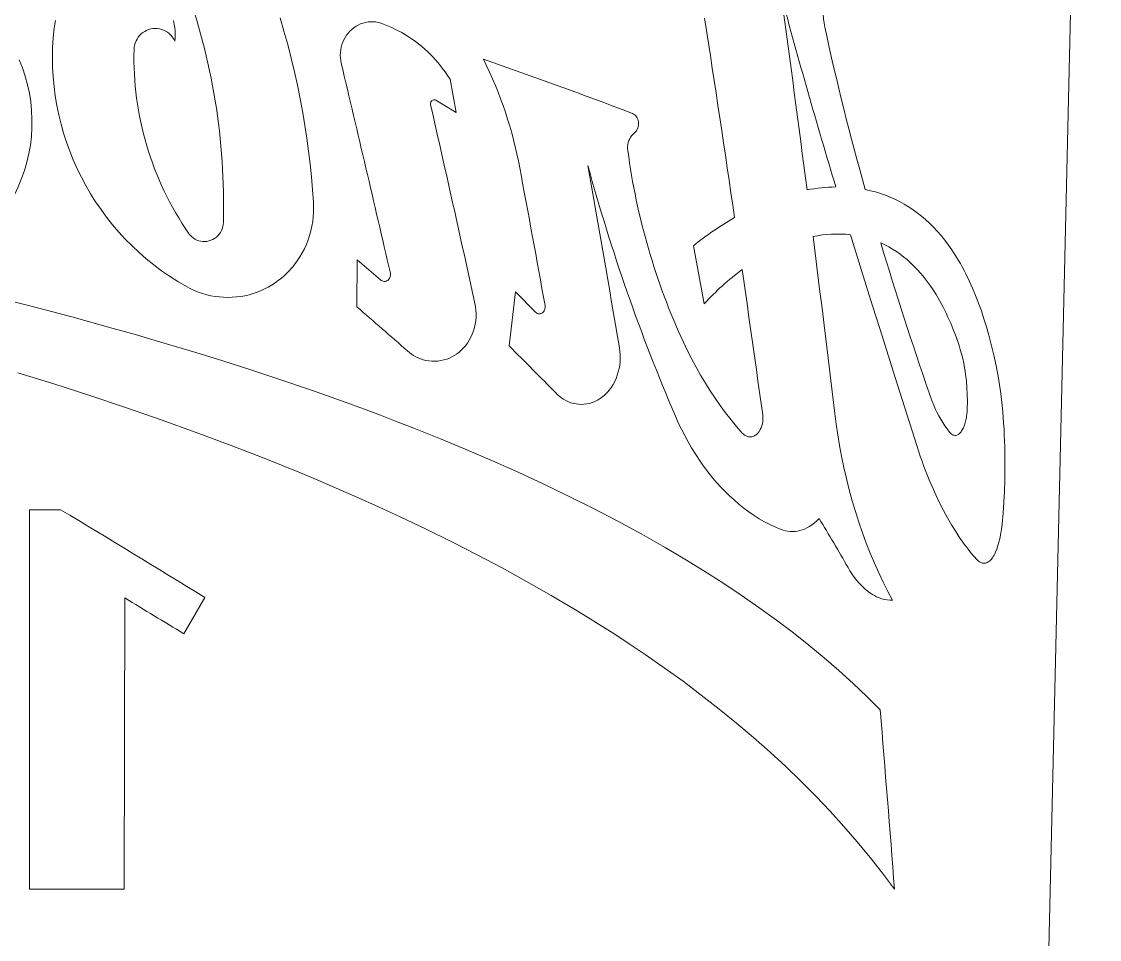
# Model space of a CAD drawing. Extents: x -234 to 858, y -95 to 532.
# Drawn here: x 705.8 to 740.17, y 90.55 to 119.84 of the extents above; entities that cross this region are included whole.
import ezdxf

# ---------------------------------------------------------------- set-up
doc = ezdxf.new("R2010")
doc.units = 0
doc.header["$LTSCALE"] = 7
doc.header["$MEASUREMENT"] = 0
doc.layers.add('8', color=250, linetype='CONTINUOUS', lineweight=15)

msp = doc.modelspace()

# ---------------------------------------------------------------- linework, layer by layer
at = {"layer": '8'}
msp.add_line((737.7753, 56.2445), (740.174, 159.7286), dxfattribs=at)
at = {"layer": '8', "ltscale": 0.027012}
msp.add_line((719.6612, 116.9339), (719.4669, 117.9967), dxfattribs=at)
at = {"layer": '8', "ltscale": 0.018832}
msp.add_line((719.0176, 117.3252), (719.6612, 116.9339), dxfattribs=at)
at = {"layer": '8', "ltscale": 0.047143}
msp.add_line((727.2264, 112.6859), (727.5716, 110.832), dxfattribs=at)
at = {"layer": '8', "ltscale": 0.037491}
msp.add_line((716.5074, 112.2353), (716.4961, 110.7357), dxfattribs=at)
at = {"layer": '8', "ltscale": 0.024427}
msp.add_line((717.2457, 111.5952), (716.5074, 112.2353), dxfattribs=at)
at = {"layer": '8', "ltscale": 0.043312}
msp.add_line((721.5484, 111.2114), (721.3473, 109.4907), dxfattribs=at)
at = {"layer": '8', "ltscale": 0.022854}
msp.add_line((722.1951, 110.5653), (721.5484, 111.2114), dxfattribs=at)
at = {"layer": '8', "ltscale": 0.302784}
msp.add_line((706.0602, 104.2651), (706.057, 92.1537), dxfattribs=at)
at = {"layer": '8', "ltscale": 0.024709}
msp.add_line((707.0486, 104.2651), (706.0602, 104.2651), dxfattribs=at)
at = {"layer": '8', "ltscale": 0.232438}
msp.add_line((709.0755, 92.1537), (709.0977, 101.4512), dxfattribs=at)
at = {"layer": '8', "ltscale": 0.033555}
msp.add_line((710.9728, 100.3061), (711.6493, 101.4654), dxfattribs=at)
at = {"layer": '8', "ltscale": 0.075462}
msp.add_line((706.057, 92.1537), (709.0755, 92.1537), dxfattribs=at)
at = {"layer": '8'}
for points in [[(731.4165, 119.6575), (731.3913, 119.7907), (731.3726, 119.9261), (731.3605, 120.0632), (731.355, 120.2014), (731.356, 120.3399), (731.3636, 120.4783), (731.3778, 120.6159), (731.3985, 120.7521), (731.4256, 120.8862), (731.4591, 121.0176), (731.4988, 121.1456), (731.5447, 121.2697), (731.5966, 121.389), (731.641, 121.4781), (731.6888, 121.5637), (731.74, 121.6453), (731.7942, 121.7225)], [(715.1096, 114.0608), (715.0799, 114.4729), (715.0438, 114.8845), (715.0013, 115.2955), (714.9524, 115.7058), (714.897, 116.1152), (714.8353, 116.5234), (714.7671, 116.9305), (714.6863, 117.3683), (714.5981, 117.8045), (714.5024, 118.239), (714.3992, 118.6717), (714.2885, 119.1025), (714.1704, 119.5313), (714.0448, 119.9578)], [(706.8849, 119.8739), (706.8595, 119.7537), (706.8418, 119.6321)], [(709.3898, 118.9489), (709.3951, 119.0184), (709.4075, 119.0869), (709.4266, 119.1539), (709.4525, 119.2187), (709.4847, 119.2804), (709.523, 119.3387), (709.567, 119.3927), (709.6162, 119.4419), (709.6703, 119.486), (709.7285, 119.5243), (709.7904, 119.5564), (709.8551, 119.5821), (709.9221, 119.6009), (709.9907, 119.6128), (710.0601, 119.6175), (710.1296, 119.615), (710.1983, 119.6054), (710.2657, 119.5888), (710.331, 119.5652), (710.3935, 119.5351), (710.4526, 119.4987), (710.5076, 119.4564), (710.558, 119.4086), (710.6033, 119.3559), (710.6356, 119.3104), (710.6642, 119.2622), (710.6887, 119.212)], [(710.6887, 119.212), (710.6971, 119.3189), (710.6997, 119.4263), (710.6965, 119.5339), (710.6874, 119.641), (710.6725, 119.7471), (710.6483, 119.8677)], [(717.289, 119.7775), (717.2252, 119.7978), (717.1601, 119.8135), (717.0941, 119.8246), (717.0134, 119.8315), (716.9324, 119.8315), (716.8516, 119.8244), (716.7716, 119.8104), (716.6928, 119.7896), (716.6159, 119.7622), (716.5413, 119.7283), (716.4696, 119.6883), (716.4006, 119.6419), (716.3354, 119.5898), (716.2745, 119.5325), (716.2182, 119.4702), (716.1669, 119.4036), (716.1209, 119.3329), (716.0804, 119.2586), (716.0458, 119.1814), (716.0172, 119.1014), (715.9948, 119.0193), (715.9787, 118.9357), (715.9691, 118.8511), (715.966, 118.7659), (715.9694, 118.6809), (715.9794, 118.5964), (715.9958, 118.513)], [(719.4669, 117.9967), (719.3881, 118.1189), (719.3056, 118.2383), (719.2194, 118.3549), (719.1296, 118.4684), (719.0148, 118.6033), (718.8948, 118.7332), (718.7699, 118.8579), (718.6402, 118.9772), (718.5058, 119.0909), (718.367, 119.1987), (718.224, 119.3006), (718.0769, 119.3964), (717.926, 119.4858), (717.7715, 119.5688), (717.6137, 119.6451), (717.4528, 119.7147), (717.289, 119.7775)], [(718.8467, 117.1819), (718.8434, 117.2111), (718.8465, 117.2409), (718.8556, 117.2692), (718.8703, 117.294), (718.8903, 117.3148), (718.9143, 117.3301), (718.9405, 117.339), (718.9679, 117.3409), (718.9947, 117.3358), (719.0176, 117.3252)], [(725.3438, 116.287), (725.3777, 116.318), (725.4075, 116.355), (725.4324, 116.3966), (725.4526, 116.4432), (725.4667, 116.4926), (725.4745, 116.5437), (725.4761, 116.5907), (725.4727, 116.6373), (725.4643, 116.6826), (725.451, 116.7262), (725.4327, 116.7673), (725.4106, 116.8038), (725.3842, 116.8367), (725.354, 116.8653), (725.3208, 116.8884), (725.2854, 116.9055)], [(725.1346, 115.7194), (725.1292, 115.7846), (725.13, 115.8501), (725.1371, 115.9152), (725.1504, 115.9792), (725.1697, 116.041), (725.195, 116.1), (725.2253, 116.1544), (725.2609, 116.2046), (725.3012, 116.2496), (725.3438, 116.287)], [(711.0599, 111.3847), (711.1839, 111.3192), (711.3111, 111.2602), (711.4411, 111.2078), (711.5734, 111.1622), (711.7054, 111.1242), (711.8391, 111.0929), (711.9741, 111.0685), (712.11, 111.051), (712.2466, 111.0406), (712.3835, 111.0371), (712.5204, 111.0406), (712.6568, 111.0512), (712.7925, 111.0688), (712.927, 111.0933), (713.0602, 111.1247), (713.1915, 111.1629), (713.3208, 111.2078), (713.4389, 111.2555), (713.5546, 111.3088), (713.6677, 111.3676), (713.778, 111.4317), (713.8852, 111.5011), (713.989, 111.5754), (714.0894, 111.6546), (714.1741, 111.7277), (714.2559, 111.8043), (714.3345, 111.8842), (714.4099, 111.9673), (714.4583, 112.0244), (714.5052, 112.0828), (714.5943, 112.2033), (714.677, 112.3286), (714.7532, 112.4585), (714.8226, 112.5923), (714.8849, 112.7298), (714.9401, 112.8705), (714.9879, 113.0139), (715.0282, 113.1597), (715.061, 113.3074), (715.0862, 113.4567), (715.1037, 113.6071), (715.1134, 113.7582), (715.1154, 113.9096), (715.1096, 114.0608)], [(712.2387, 113.4278), (712.2335, 113.361), (712.2212, 113.2951), (712.2022, 113.2308), (712.1764, 113.169), (712.1443, 113.1102), (712.1062, 113.0553), (712.0625, 113.0049), (712.0137, 112.9596), (711.9604, 112.9198), (711.9032, 112.8862), (711.8426, 112.859), (711.7796, 112.8387), (711.7147, 112.8255), (711.6487, 112.8195), (711.5826, 112.8209), (711.5171, 112.8296), (711.4529, 112.8455), (711.3908, 112.8684), (711.3316, 112.898), (711.2759, 112.934), (711.2243, 112.9758), (711.1905, 113.0091), (711.1592, 113.0449), (711.1308, 113.083)], [(736.8896, 108.8006), (736.8149, 109.1502), (736.7753, 109.3227), (736.734, 109.4936), (736.6911, 109.6628), (736.6465, 109.8302), (736.5716, 110.0943), (736.4922, 110.3534), (736.4082, 110.6074), (736.3195, 110.856), (736.2259, 111.0989), (736.1274, 111.3357), (736.0238, 111.5663), (735.915, 111.7903), (735.8579, 111.9012), (735.7994, 112.0104), (735.7412, 112.1147), (735.6817, 112.2173), (735.5781, 112.3866), (735.4708, 112.5506), (735.3597, 112.7091), (735.2447, 112.862), (735.1259, 113.009), (735.0033, 113.1502)], [(732.2335, 113.0385), (732.5863, 111.8977), (732.9405, 110.7641), (733.177, 110.0126), (733.6493, 108.5198), (734.3509, 106.3081)], [(717.5624, 111.813), (717.5676, 111.7781), (717.5673, 111.7426), (717.5616, 111.7078), (717.5506, 111.6744), (717.5343, 111.643), (717.5135, 111.6151), (717.4888, 111.5914), (717.4604, 111.5721), (717.4296, 111.5584), (717.3973, 111.5504), (717.3639, 111.5484), (717.3309, 111.5523), (717.3004, 111.5616), (717.2716, 111.5761), (717.2457, 111.5952)], [(733.1815, 97.8833), (732.7574, 98.307), (732.3181, 98.7247), (731.8637, 99.1364), (731.3945, 99.5421), (730.911, 99.9417), (730.4136, 100.3351), (729.8725, 100.7446), (729.3164, 101.1474), (728.7456, 101.5435), (728.1606, 101.933), (727.5617, 102.3158), (726.9494, 102.692), (726.3241, 103.0616), (725.9535, 103.2743), (725.5787, 103.4847), (724.8169, 103.8989), (724.0394, 104.3044), (723.2468, 104.7013), (722.44, 105.0896), (721.638, 105.461), (720.8236, 105.8244), (719.9976, 106.1799), (719.1605, 106.5275), (718.3131, 106.8674), (717.7849, 107.0734), (717.2531, 107.2765), (716.7049, 107.4816), (716.1533, 107.6836), (715.0534, 108.0742), (713.9417, 108.4534), (713.0857, 108.7353), (712.2239, 109.0108), (711.3568, 109.2799), (710.711, 109.4753), (710.0629, 109.6672), (709.3967, 109.8602), (708.7284, 110.0497), (707.4019, 110.4138), (706.0696, 110.7644), (704.7329, 111.1014)], [(718.1078, 109.3288), (718.1695, 109.2775), (718.2342, 109.2299), (718.3013, 109.1864), (718.3706, 109.1472), (718.4482, 109.1096), (718.5279, 109.0774), (718.6094, 109.0508), (718.6921, 109.0298), (718.7881, 109.0129), (718.8849, 109.0036), (718.982, 109.002), (719.0789, 109.0081), (719.1751, 109.0219), (719.27, 109.0434), (719.3631, 109.0722), (719.4437, 109.1039), (719.5222, 109.1411), (719.5982, 109.1836), (719.6715, 109.2314), (719.7417, 109.284), (719.8086, 109.3414), (719.8469, 109.3777), (719.8838, 109.4155), (719.9198, 109.4553), (719.9544, 109.4965), (720.0187, 109.5824), (720.0769, 109.6731), (720.1288, 109.7682), (720.1744, 109.868), (720.2131, 109.971), (720.2448, 110.0768), (720.2692, 110.1848), (720.2863, 110.2943), (720.296, 110.4048), (720.2983, 110.5158), (720.2932, 110.6265), (720.2806, 110.7364), (720.2606, 110.845)], [(722.4979, 110.7753), (722.5017, 110.7399), (722.5004, 110.704), (722.494, 110.6689), (722.4827, 110.6355), (722.4666, 110.6042), (722.4462, 110.5765), (722.4224, 110.5533), (722.3952, 110.5348), (722.3658, 110.5218), (722.3353, 110.5148), (722.3039, 110.5139), (722.2732, 110.5191), (722.245, 110.5296), (722.2186, 110.5452), (722.1951, 110.5653)], [(722.8477, 107.9812), (722.8841, 107.9454), (722.9218, 107.9112), (722.9739, 107.868), (723.0279, 107.828), (723.0836, 107.7912), (723.1603, 107.7475), (723.2394, 107.7102), (723.3206, 107.6793), (723.4035, 107.6551), (723.4876, 107.6378), (723.5726, 107.6274), (723.658, 107.6241), (723.7433, 107.6279), (723.8281, 107.6387), (723.912, 107.6565), (723.9945, 107.6812), (724.0627, 107.7072), (724.1292, 107.7379), (724.194, 107.7731), (724.2568, 107.8126), (724.2973, 107.8411), (724.3368, 107.8714), (724.3756, 107.9038), (724.4132, 107.9378), (724.4846, 108.0104), (724.5509, 108.0889), (724.6119, 108.1728), (724.6674, 108.2616), (724.7171, 108.3548), (724.7617, 108.4538), (724.8, 108.5562), (724.8318, 108.6615), (724.857, 108.769), (724.8757, 108.8783), (724.8876, 108.9887), (724.8928, 109.0998), (724.8912, 109.2108), (724.8828, 109.3214), (724.8677, 109.4309)], [(728.7829, 106.7113), (728.6025, 106.92), (728.4259, 107.1355), (728.2533, 107.3573), (728.085, 107.5853), (727.921, 107.8192), (727.7616, 108.0589), (727.6069, 108.3041), (727.4571, 108.5546), (727.3124, 108.8101), (727.1729, 109.0705), (727.0388, 109.3355), (726.9101, 109.6049)], [(735.961, 107.4981), (735.9639, 107.7183), (735.96, 107.9379), (735.9493, 108.156), (735.9317, 108.3718), (735.9071, 108.5841), (735.8921, 108.6888), (735.8753, 108.7921), (735.8467, 108.9446), (735.814, 109.0935), (735.7771, 109.2383), (735.7359, 109.3785)], [(705.6798, 108.6363), (706.8313, 108.2791), (707.9778, 107.9099), (709.118, 107.5289), (710.251, 107.1358), (711.3757, 106.7304), (712.4909, 106.3127), (713.5957, 105.8826), (714.147, 105.6614), (714.6953, 105.437), (715.2315, 105.2131), (715.7646, 104.986), (716.4759, 104.6757), (717.1808, 104.3595), (717.8789, 104.0375), (718.7075, 103.6433), (719.5252, 103.2404), (720.3317, 102.8289), (721.1263, 102.4086), (721.9084, 101.9794), (722.6947, 101.5314), (723.4667, 101.0739), (723.8472, 100.8417), (724.2238, 100.6071), (724.72, 100.2906), (725.209, 99.9698), (725.6908, 99.6449), (726.2993, 99.2209), (726.8952, 98.7898), (727.4781, 98.3516), (728.0476, 97.9064), (728.6036, 97.4541), (729.1455, 96.9948), (729.6732, 96.5283), (730.1716, 96.0687), (730.6561, 95.6023), (731.1264, 95.1293), (731.5823, 94.6496), (732.0236, 94.1633), (732.4501, 93.6706), (732.8615, 93.1713), (733.2578, 92.6657), (733.6387, 92.1537)], [(737.0698, 103.8154), (737.1001, 104.1596), (737.1244, 104.5065), (737.1426, 104.8553), (737.1548, 105.2019), (737.161, 105.5478), (737.1613, 105.8935), (737.1548, 106.2722), (737.1408, 106.6486), (737.1308, 106.8394), (737.1188, 107.0293), (737.1054, 107.2107), (737.0901, 107.3909), (737.0609, 107.6823), (737.0264, 107.9696), (736.9865, 108.2522), (736.9409, 108.5294), (736.8896, 108.8006)], [(726.6521, 107.2517), (726.7455, 107.0404), (726.8441, 106.8327), (726.9477, 106.6289), (727.0562, 106.4291), (727.1694, 106.2338), (727.3011, 106.0213), (727.4385, 105.8147), (727.5092, 105.7137), (727.5812, 105.6142), (727.6545, 105.5166), (727.7291, 105.4205), (727.8511, 105.2704), (727.9761, 105.1249), (728.1041, 104.9841), (728.2349, 104.8481), (728.3684, 104.7172), (728.5216, 104.5763), (728.6778, 104.4421), (728.8368, 104.3151), (728.9984, 104.1954), (729.1623, 104.0832), (729.3284, 103.9787), (729.4963, 103.8823), (729.5808, 103.8371), (729.6658, 103.794), (729.7795, 103.7398), (729.8938, 103.6894), (730.0086, 103.6429)], [(729.436, 107.2866), (729.4426, 107.2172), (729.4431, 107.1471), (729.4378, 107.0771), (729.4265, 107.0083), (729.4094, 106.9415), (729.3865, 106.8775), (729.3588, 106.8187), (729.3258, 106.7645), (729.288, 106.7157), (729.2673, 106.6937), (729.2457, 106.6734), (729.2234, 106.6554), (729.2004, 106.6393), (729.1772, 106.6257), (729.1533, 106.614), (729.1206, 106.6017), (729.0872, 106.5933), (729.0535, 106.5888), (729.0198, 106.5883), (728.9863, 106.5919), (728.9532, 106.5993), (728.9288, 106.6074), (728.9048, 106.6176), (728.8814, 106.6298), (728.8587, 106.644), (728.8193, 106.6748), (728.7829, 106.7113)], [(733.575, 101.3752), (733.4237, 101.6601), (733.2767, 101.9534), (733.1344, 102.2546), (732.9971, 102.5634), (732.8651, 102.8794), (732.7385, 103.202), (732.6177, 103.5309), (732.5028, 103.8657), (732.3941, 104.2061), (732.2918, 104.5516), (732.196, 104.9018), (732.1069, 105.2565), (732.0248, 105.6152), (731.9496, 105.9776), (731.8871, 106.3123), (731.8306, 106.6497), (731.7803, 106.9894), (731.7362, 107.331)], [(735.3901, 106.7403), (735.4231, 106.704), (735.4581, 106.6747), (735.4944, 106.6532), (735.513, 106.6455), (735.5317, 106.6399), (735.5617, 106.6354), (735.5917, 106.6364), (735.6216, 106.6427), (735.651, 106.6545), (735.6703, 106.6651), (735.6892, 106.678), (735.7257, 106.7102), (735.7602, 106.7502), (735.7799, 106.7779), (735.7987, 106.8079), (735.8182, 106.8432), (735.8364, 106.8809), (735.8682, 106.9593), (735.8953, 107.0443), (735.9179, 107.1346), (735.9296, 107.1931), (735.9396, 107.2527), (735.9539, 107.3746), (735.961, 107.4981)], [(734.8375, 105.0004), (734.9547, 104.7383), (735.0756, 104.4846), (735.2, 104.2399), (735.3273, 104.0045), (735.4574, 103.7792), (735.5899, 103.5644), (735.7243, 103.3608), (735.7921, 103.2634), (735.8603, 103.169), (735.963, 103.0331), (736.0662, 102.9045), (736.1697, 102.7832), (736.2732, 102.6697)], [(730.0086, 103.6429), (730.0842, 103.6165), (730.1607, 103.5961), (730.2378, 103.5816), (730.3152, 103.5731), (730.3927, 103.5708), (730.4693, 103.5745), (730.5456, 103.5842), (730.6211, 103.5999), (730.6957, 103.6214), (730.7691, 103.6487), (730.8411, 103.6817), (730.8836, 103.7041), (730.9255, 103.7285), (731.0072, 103.7829), (731.0861, 103.8446), (731.1618, 103.9132), (731.2342, 103.9882)], [(736.2732, 102.6697), (736.3114, 102.633), (736.3506, 102.6031), (736.3905, 102.5802), (736.431, 102.5646), (736.471, 102.5565), (736.5109, 102.5557), (736.5506, 102.5622), (736.5898, 102.5759), (736.6282, 102.5966), (736.6515, 102.6129), (736.6744, 102.6316), (736.6974, 102.6535), (736.7199, 102.6779), (736.7627, 102.733), (736.7881, 102.7716), (736.8126, 102.8133), (736.8361, 102.8581), (736.8587, 102.9057), (736.9007, 103.0085), (736.9385, 103.1203), (736.9687, 103.2262), (736.9955, 103.3372), (737.0189, 103.4523), (737.0338, 103.5376), (737.047, 103.6243), (737.0593, 103.7193), (737.0698, 103.8154)], [(732.159, 102.4173), (732.2186, 102.3169), (732.2807, 102.2203), (732.3549, 102.1146), (732.432, 102.0148), (732.5117, 101.9212), (732.5942, 101.8338), (732.6794, 101.7529), (732.7268, 101.7117), (732.7748, 101.6727), (732.8216, 101.6372), (732.8689, 101.6037), (732.9339, 101.5617), (732.9997, 101.5237), (733.0662, 101.4898), (733.1502, 101.4534), (733.2347, 101.4238), (733.3197, 101.401), (733.4049, 101.3853), (733.4901, 101.3767), (733.575, 101.3752)]]:
    msp.add_lwpolyline(points, dxfattribs=at)
for centre, radius, start, end in [((691.5438, 113.9841), 20.7016, 358.46032, 20.03905), ((925.3114, 173.1788), 202.223, 195.049975, 196.850099), ((-51.4912, 13.5848), 788.8186, 7.3475794, 7.8021695), ((715.1771, 118.6924), 8.3883, 173.56721, 240.60276), ((-111.3476, -9.2396), 848.8207, 8.3198193, 8.7540895), ((815.623, 137.8983), 86.1599, 192.222578, 195.77209), ((719.2829, 118.6946), 9.8967, 178.52761, 214.54238), ((701.0695, 116.6301), 5.066, 332.79775, 23.11827), ((670.7967, -25.7528), 152.7107, 69.095526, 70.994393), ((708.9605, 112.8396), 12.939, 10.37186, 26.60432), ((-353.9658, -135.2106), 1099.6333, 12.9818144, 13.3403353), ((-204.943, -92.2639), 947.2354, 12.3816687, 12.7743901), ((746.1479, 118.5047), 21.1969, 187.55048, 204.8262), ((-299.175, -75.0631), 1038.437, 10.3091742, 10.555686), ((782.8301, 131.3554), 61.1297, 195.277544, 203.222201), ((-210.3842, -49.3464), 948.634, 9.6352096, 9.9917838), ((731.865, 109.1583), 5.4031, 91.00616, 100.82591), ((733.6217, 104.7416), 10.1983, 119.88728, 128.83487), ((-30.7656, 16.242), 767.9234, 6.8123124, 7.2369824), ((731.8251, 109.2239), 3.8368, 83.88823, 101.80264), ((864.1242, 152.3005), 136.759, 196.79905, 198.901505), ((733.7647, 105.2143), 8.3611, 126.59385, 137.7895), ((-84.1296, -5.2739), 821.3154, 7.8771257, 8.2040595), ((584.8523, -41.7027), 201.4139, 48.577965, 49.186535), ((628.2034, 15.3978), 132.3981, 44.369346, 45.29038), ((739.9851, 109.7751), 5.5386, 198.71194, 203.09689), ((738.3281, 109.0115), 3.7144, 202.2891, 217.70642), ((747.4167, 110.4223), 13.6981, 197.47872, 203.31737), ((389.9541, -422.1002), 614.499, 58.4321249, 58.9342736), ((674.3013, 69.4133), 66.6091, 29.701901, 31.269996), ((431.0013, -356.0536), 535.3954, 58.471351, 58.706473), ((-277.5666, 14.3382), 1014.1949, 4.4004219, 4.7251402)]:
    msp.add_arc(centre, radius, start, end, dxfattribs=at)
for centre, major_axis, ratio, start_param, end_param in [((721.5732, 87.3141), (-12.0042, -26.8902), 0.3665778, 2.980476, 3.2257187), ((723.271, 87.619), (-9.7793, -25.2193), 0.3470236, 2.8831463, 3.1240939), ((727.4305, 94.493), (-5.5194, -18.3402), 0.3868235, 2.6243722, 2.8092925)]:
    msp.add_ellipse(centre, major_axis=major_axis, ratio=ratio, start_param=start_param, end_param=end_param, dxfattribs=at)

doc.saveas('drawing.dxf')
